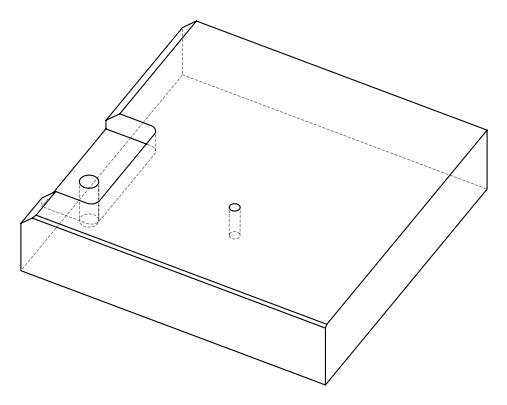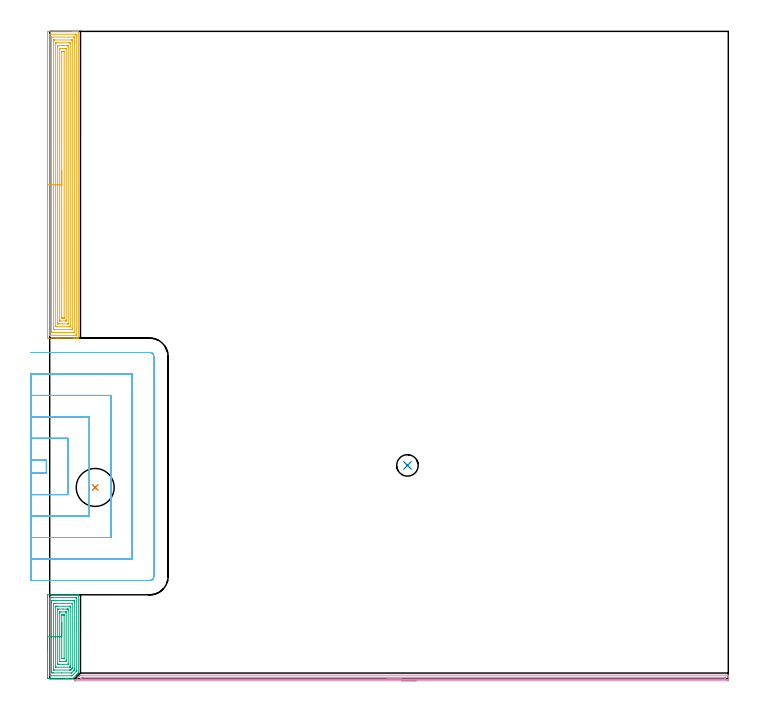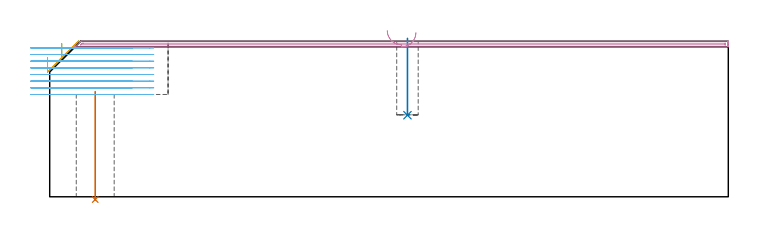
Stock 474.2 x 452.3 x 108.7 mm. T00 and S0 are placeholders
(PLAN: 6 operations, 3 tool changes, 57.5 min)
(1 INDEXABLE_INSERT_DRILL_THROUGH_HOLE_FROM_SOLID | STEP1HOLE | NXT0302_024 | 0.31 min | 59882 mm3)
(2 INDEXABLE_INSERT_DRILL_BLIND_HOLE_FROM_SOLID | STEP1POCKET | NXT0302_001 | 0.22 min | 9082 mm3)
(3 AREA_MILL | FG_CHAMFER_SURFACE | UGT0205_001 | 4.06 min | 15397 mm3)
(4 AREA_MILL_1 | FG_CHAMFER_SURFACE_1 | UGT0205_001 | 7.44 min | 3454 mm3)
(5 AREA_MILL_2 | FG_CHAMFER_SURFACE_2 | UGT0205_001 | 14.06 min | 51401 mm3)
(6 MILL_SLOT | SLOT_PARTIAL_RECTANGULAR | UGT0201_094 | Follow Part, ap 5, ae 75% | 31.44 min | 524879 mm3)
(TOOL NXT0302_024 | Index. Insert Drill 26.5mm [880-D2650L32-03] | D26.5 PA176 FL80 Z2)
(TOOL NXT0302_001 | Index. Insert Drill 15mm [880-D1500L20-05] | D15 PA176 FL75 Z2)
(TOOL UGT0205_001 | Chamfer Mill 20 x 3 x 45 deg. | D20 FL50 Z2)
(TOOL UGT0201_094 | End mill 20 mm | D20 FL38 Z4)
(OP 1 INDEXABLE_INSERT_DRILL_THROUGH_HOLE_FROM_SOLID)
G17 G21 G94 G90
T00 M6
G54
G17 G0 G90 X31.8 Y133.6 S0 M3
G43 Z118.7 H1
G94 G81 G98 Z-1.963 F250. R73.5
G80
M5
M2
(OP 2 INDEXABLE_INSERT_DRILL_BLIND_HOLE_FROM_SOLID)
G17 G21 G94 G90
T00 M6
G54
G17 G0 G90 X250. Y149. S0 M3
G43 Z118.7 H1
G94 G81 G98 Z57. F250. R110.7
G80
M5
M2
(OP 3 AREA_MILL)
G17 G21 G94 G90
T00 M6
G54
G17 G0 G90 X-1.5 Y19.3 S1061 M3
G43 Z118.7 H0
Z97.2
G94 G1 Y19.338 Z96.328 F250.
Y19.452 Z95.464
Y19.641 Z94.612
Y19.903 Z93.78
Y20.237 Z92.974
Y20.64 Z92.2
Y21.108 Z91.464
Y21.64 Z90.772
Y22.229 Z90.129
Y22.872 Z89.54
Y23.564 Z89.008
Y24.3 Z88.54
Y25.074 Z88.137
Y25.88 Z87.803
Y26.712 Z87.541
Y27.564 Z87.352
Y28.428 Z87.238
Y29.3 Z87.2
Y58.088
X-1.496 Y58.439 Z87.202
X-1.491 Y58.59 Z87.205
X-1.334 Y58.6 Z87.362
X15.021 Z103.714
X15.77 Z104.468
X15.908 Z104.607
X19.833 Y58.599 Z108.531
X19.973 Y58.59 Z108.667
X19.999 Y58.536 Z108.698
X20. Y58.533 Z108.699
Y4.055 Z108.7
X19.998 Y3.905 Z108.685
X19.956 Y3.854 Z108.651
X19.904 Y3.803 Z108.602
X19.27 Y3.169 Z107.969
X19.164 Y3.062 Z107.86
X19.057 Y2.957 Z107.757
X18.974 Y2.874 Z107.674
X18.868 Y2.766 Z107.564
X18.761 Y2.661 Z107.46
X18.679 Y2.579 Z107.379
X18.572 Y2.47 Z107.268
X16.204 Y0.104 Z104.901
X16.107 Y0.01 Z104.803
X15.987 Y0. Z104.686
X12.219 Z100.917
X11.469 Z100.163
X1.188 Z89.884
X-1.18 Z87.516
X-1.336 Y0.002 Z87.36
X-1.491 Y0.01 Z87.205
X-1.499 Y0.164 Z87.199
X-1.5 Y0.512 Z87.2
Y29.3
X-0.086 Z88.614
X-0.085 Y56.329 Z88.615
X-0.072 Y56.59 Z88.628
X0.533 Y56.598 Z89.233
X0.816 Y56.599 Z89.516
X1.419 Y56.6 Z90.119
X17.684 Y56.599 Z106.384
X18.291 Y56.597 Z106.991
X18.572 Y56.59 Z107.272
X18.585 Y56.316 Z107.285
Y56.303
X18.586 Y5.827 Z107.286
X18.581 Y4.941 Z107.281
X18.58 Y4.933 Z107.28
X18.578 Y4.929 Z107.278
X15.908 Y2.258 Z104.608
X15.734 Y2.09 Z104.434
X15.67 Y2.032 Z104.37
X15.643 Y2.01 Z104.343
X15.606 Y2.008 Z104.306
X15.304 Y2.001 Z104.004
X0.816 Z89.516
X0.209 Y2.003 Z88.909
X-0.072 Y2.01 Z88.628
X-0.085 Y2.284 Z88.615
Y2.297
X-0.086 Y29.3 Z88.614
X1.328 Z90.028
X1.329 Y53.659 Z90.029
X1.331 Y54.031 Z90.031
X1.335 Y54.545 Z90.035
X1.654 Y54.595 Z90.354
X1.704 Y54.597 Z90.404
X2.536 Y54.6 Z91.236
X15.853 Z104.553
X16.744 Y54.597 Z105.444
X16.796 Y54.592 Z105.496
X17.164 Y54.545 Z105.864
X17.168 Y54.174 Z105.868
X17.171 Y53.659 Z105.871
Y53.285
Y7.224
X17.17 Y6.713 Z105.87
X17.168 Y6.341 Z105.868
X17.164 Y6.083 Z105.864
X17.152 Y5.963 Z105.852
X17.025 Y5.827 Z105.725
X16.912 Y5.712 Z105.612
X16.796 Y5.595 Z105.496
X15.581 Y4.382 Z104.281
X15.251 Y4.055 Z103.951
X15.207 Y4.018 Z103.907
X15.131 Y4.007 Z103.831
X15.075 Y4.001 Z103.775
X8.418 Y4. Z97.118
X2.647 Z91.347
X1.756 Y4.003 Z90.456
X1.704 Y4.008 Z90.404
X1.336 Y4.055 Z90.036
X1.332 Y4.426 Z90.032
X1.329 Y4.941 Z90.029
Y5.315
X1.328 Y29.3 Z90.028
X2.743 Z91.443
Y52.439
X2.745 Y52.53 Z91.445
X2.747 Y52.575 Z91.447
X2.749 Y52.59 Z91.449
X2.771 Y52.595 Z91.471
X3.479 Y52.599 Z92.179
X3.653 Y52.6 Z92.353
X15.195 Y52.599 Z103.895
X15.742 Y52.59 Z104.442
X15.751 Y52.588 Z104.451
X15.753 Y52.577 Z104.453
X15.756 Y52.542 Z104.456
X15.757 Y52.47 Z104.457
Y52.326
Y7.598
X15.754 Y7.231 Z104.454
X15.75 Y7.048 Z104.45
X15.748 Y7.008 Z104.448
X15.727 Y6.984 Z104.427
X15.684 Y6.936 Z104.384
X15.464 Y6.713 Z104.164
X15.242 Y6.491 Z103.942
X15.021 Y6.272 Z103.721
X14.795 Y6.052 Z103.495
X14.753 Y6.013 Z103.453
X14.668 Y6.009 Z103.368
X14.49 Y6.004 Z103.19
X14.133 Y6.001 Z102.833
X13.959 Y6. Z102.659
X3.305 Y6.001 Z92.005
X2.758 Y6.01 Z91.458
X2.749 Y6.012 Z91.449
X2.747 Y6.023 Z91.447
X2.744 Y6.058 Z91.444
X2.743 Y6.129 Z91.443
Y6.274
Y29.3
X4.157 Z92.857
Y50.116
X4.158 Y50.324 Z92.858
X4.162 Y50.535 Z92.862
X4.164 Y50.586 Z92.864
X4.186 Y50.59 Z92.886
X4.246 Y50.595 Z92.946
X4.367 Y50.598 Z93.067
X4.77 Y50.6 Z93.47
X5.255 Z93.955
X14.133 Y50.599 Z102.833
X14.295 Y50.597 Z102.995
X14.322 Y50.594 Z103.022
X14.332 Y50.591 Z103.032
X14.336 Y50.575 Z103.036
X14.34 Y50.465 Z103.04
X14.342 Y50.326 Z103.042
X14.343 Y50.116 Z103.043
Y49.906
Y9.16
X14.342 Y8.484 Z103.042
X14.34 Y8.277 Z103.04
X14.336 Y8.068 Z103.036
X14.308 Y8.019 Z103.008
X14.254 Y8.01 Z102.954
X14.133 Y8.006 Z102.833
X13.729 Y8.001 Z102.429
X4.367 Z93.067
X4.205 Y8.003 Z92.905
X4.178 Y8.006 Z92.878
X4.168 Y8.009 Z92.868
X4.164 Y8.025 Z92.864
X4.16 Y8.135 Z92.86
X4.158 Y8.274 Z92.858
X4.157 Y8.484 Z92.857
Y8.694
Y29.3
X5.571 Z94.271
Y48.344
X5.573 Y48.487 Z94.273
X5.575 Y48.557 Z94.275
X5.577 Y48.584 Z94.277
X5.631 Y48.59 Z94.331
X5.888 Y48.598 Z94.588
X9.438 Y48.6 Z98.138
X12.101 Z100.801
X12.357 Z101.057
X12.614 Y48.598 Z101.314
X12.784 Y48.595 Z101.484
X12.915 Y48.59 Z101.615
X12.922 Y48.533 Z101.622
X12.925 Y48.344 Z101.625
X12.928 Y47.775 Z101.628
Y10.256
X12.927 Y10.113 Z101.627
X12.925 Y10.043 Z101.625
X12.923 Y10.016 Z101.623
X12.869 Y10.01 Z101.569
X12.612 Y10.002 Z101.312
X9.062 Y10. Z97.762
X6.399 Z95.099
X6.143 Z94.843
X5.886 Y10.002 Z94.586
X5.716 Y10.005 Z94.416
X5.585 Y10.01 Z94.285
X5.578 Y10.067 Z94.278
X5.575 Y10.256 Z94.275
X5.572 Y10.825 Z94.272
X5.571 Y29.3 Z94.271
X6.985 Z95.685
Y45.732
X6.991 Y46.573 Z95.691
X6.992 Y46.587 Z95.692
X7.008 Y46.595 Z95.708
X7.031 Y46.597 Z95.731
X7.891 Y46.6 Z96.591
X11.469 Y46.599 Z100.169
X11.496 Y46.595 Z100.196
X11.509 Y46.59 Z100.209
X11.512 Y46.586 Z100.212
X11.513 Y46.573 Z100.213
X11.514 Y46.528 Z100.214
Y12.868
X11.509 Y12.027 Z100.209
X11.508 Y12.013 Z100.208
X11.492 Y12.005 Z100.192
X11.469 Y12.003 Z100.169
X10.609 Y12. Z99.309
X7.031 Y12.001 Z95.731
X7.004 Y12.005 Z95.704
X6.991 Y12.01 Z95.691
X6.988 Y12.014 Z95.688
X6.987 Y12.027 Z95.687
X6.986 Y12.072 Z95.686
X6.985 Y29.3 Z95.685
X8.4 Z97.1
Y44.321
X8.401 Y44.456 Z97.101
X8.405 Y44.564 Z97.105
X8.407 Y44.589 Z97.107
X8.421 Y44.592 Z97.121
X8.463 Y44.595 Z97.163
X8.806 Y44.599 Z97.506
X9.008 Y44.6 Z97.708
X9.694 Z98.394
X9.896 Z98.596
X10.045 Y44.597 Z98.745
X10.082 Y44.593 Z98.782
X10.094 Y44.59 Z98.794
X10.096 Y44.582 Z98.796
X10.098 Y44.551 Z98.798
X10.1 Y44.396 Z98.8
Y14.279
X10.098 Y14.144 Z98.798
X10.095 Y14.037 Z98.795
X10.093 Y14.011 Z98.793
X10.079 Y14.008 Z98.779
X10.037 Y14.005 Z98.737
X9.694 Y14.001 Z98.394
X9.492 Y14. Z98.192
X8.806 Z97.506
X8.604 Z97.304
X8.455 Y14.003 Z97.155
X8.418 Y14.007 Z97.118
X8.406 Y14.01 Z97.106
X8.404 Y14.018 Z97.104
X8.402 Y14.049 Z97.102
X8.4 Y14.204 Z97.1
Y29.3
Y30.172 Z97.138
Y31.036 Z97.251
Y31.888 Z97.44
Y32.72 Z97.703
Y33.526 Z98.036
Y34.3 Z98.439
Y35.036 Z98.908
Y35.728 Z99.439
Y36.371 Z100.028
Y36.96 Z100.672
Y37.492 Z101.364
Y37.96 Z102.1
Y38.363 Z102.873
Y38.697 Z103.679
Y38.959 Z104.511
Y39.148 Z105.363
Y39.262 Z106.228
Y39.3 Z107.1
G0 Z118.7
M5
M2
(OP 4 AREA_MILL_1)
G17 G21 G94 G90
T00 M6
G54
G17 G0 G90 X255.9 Y-1.5 S1061 M3
G43 Z118.7 H0
Z114.8
G94 G1 X255.862 Z113.928 F250.
X255.748 Z113.063
X255.559 Z112.212
X255.297 Z111.38
X254.963 Z110.574
X254.56 Z109.8
X254.091 Z109.064
X253.56 Z108.372
X252.971 Z107.729
X252.328 Z107.139
X251.636 Z106.608
X250.9 Z106.14
X250.126 Z105.737
X249.32 Z105.403
X248.488 Z105.141
X247.636 Z104.952
X246.772 Z104.838
X245.9 Z104.8
X17.695
X17.616 Y-1.497 Z104.802
X17.614 Y-1.495 Z104.803
X17.616 Y-1.483 Z104.815
X18.208 Y-0.892 Z105.408
X20.888 Y1.788 Z108.088
X21.244 Y2.145 Z108.444
X21.482 Y2.384 Z108.68
X21.488 Y2.39 Z108.685
X21.504 Y2.394 Z108.688
X21.783 Y2.4 Z108.7
X474.035
X474.194 Y2.399 Z108.69
X474.196 Y2.398 Z108.689
X474.199 Y2.34 Z108.631
X474.2 Y1.948 Z108.248
Y1.557 Z107.856
Y0.896 Z107.192
Y-0.327 Z105.97
X474.199 Y-0.889 Z105.405
X474.198 Y-1.495 Z104.8
X474.196 Y-1.497 Z104.799
X473.588 Y-1.5 Z104.8
X245.9
Y-0.086 Z106.214
X21.783
X21.694 Y-0.085 Z106.215
X21.516 Y-0.081 Z106.219
X21.481 Y-0.079 Z106.221
X21.489 Y-0.067 Z106.233
X21.516 Y-0.036 Z106.264
X21.553 Y0.004 Z106.304
X21.668 Y0.119 Z106.419
X21.783 Y0.234 Z106.534
X22.115 Y0.564 Z106.864
X22.453 Y0.896 Z107.196
X22.529 Y0.967 Z107.267
X22.593 Y0.98 Z107.28
X22.676 Y0.981 Z107.281
X23.48 Y0.986 Z107.286
X23.569
X471.892 Y0.985 Z107.285
X472.07 Y0.982 Z107.282
X472.182 Y0.979 Z107.279
X472.19 Y0.952 Z107.252
X472.194 Y0.896 Z107.196
X472.199 Y0.5 Z106.8
Y0.004 Z106.304
X472.198 Y-0.046 Z106.254
X472.195 Y-0.07 Z106.23
X472.192 Y-0.077 Z106.223
X472.159 Y-0.079 Z106.221
X471.981 Y-0.085 Z106.215
X471.892 Y-0.086 Z106.214
X471.803
X245.9
X245.028 Z106.252
X244.163 Z106.366
X243.312 Z106.555
X242.48 Z106.817
X241.674 Z107.151
X240.9 Z107.554
X240.164 Z108.023
X239.472 Z108.554
X238.829 Z109.143
X238.24 Z109.786
X237.708 Z110.478
X237.24 Z111.214
X236.837 Z111.988
X236.503 Z112.794
X236.241 Z113.626
X236.052 Z114.478
X235.938 Z115.343
X235.9 Z116.214
G0 Z118.7
M5
M2
(OP 5 AREA_MILL_2)
G17 G21 G94 G90
T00 M6
G54
G17 G0 G90 X-1.5 Y335.1 S1061 M3
G43 Z118.7 H0
Z97.2
G94 G1 Y335.138 Z96.328 F250.
Y335.252 Z95.464
Y335.441 Z94.612
Y335.703 Z93.78
Y336.037 Z92.974
Y336.44 Z92.2
Y336.909 Z91.464
Y337.44 Z90.772
Y338.029 Z90.129
Y338.672 Z89.54
Y339.364 Z89.008
Y340.1 Z88.54
Y340.874 Z88.137
Y341.68 Z87.803
Y342.512 Z87.541
Y343.364 Z87.352
Y344.228 Z87.238
Y345.1 Z87.2
Y451.351
X-1.499 Y451.7 Z87.201
X-1.493 Y452.237 Z87.204
X-1.491 Y452.292 Z87.206
X-0.96 Y452.3 Z87.737
X16.199 Z104.894
X16.796 Z105.49
X17.378 Z106.075
X17.684 Z106.38
X18.266 Z106.962
X18.572 Z107.267
X19.184 Z107.883
X19.46 Z108.159
X19.628 Z108.327
X19.968 Y452.292 Z108.66
X19.997 Y452.29 Z108.688
X20. Y452.146 Z108.7
Y238.051
X20.003 Y237.946 Z108.697
X19.971 Y237.922 Z108.664
X19.948 Y237.91 Z108.64
X19.627 Y237.9 Z108.326
X19.184 Z107.884
X18.572 Z107.267
X17.378 Z106.075
X16.796 Z105.49
X5.553 Z94.251
X-0.96 Y237.901 Z87.737
X-1.18 Y237.903 Z87.517
X-1.492 Y237.908 Z87.206
X-1.494 Y237.963 Z87.204
X-1.498 Y238.5 Z87.202
X-1.5 Y239.043 Z87.2
Y345.1
X-0.086 Z88.614
X-0.085 Y449.93 Z88.615
X-0.072 Y450.29 Z88.628
X0.435 Y450.299 Z89.135
X17.684 Y450.3 Z106.384
X18.191 Y450.299 Z106.891
X18.572 Y450.29 Z107.272
X18.585 Y449.916 Z107.285
X18.586 Y449.902 Z107.286
X18.585 Y240.27 Z107.285
X18.572 Y239.91 Z107.272
X18.065 Y239.901 Z106.765
X0.816 Y239.9 Z89.516
X0.309 Y239.901 Z89.009
X-0.072 Y239.91 Z88.628
X-0.085 Y240.284 Z88.615
X-0.086 Y240.298 Z88.614
Y345.1
X1.328 Z90.028
X1.329 Y448.132 Z90.029
X1.33 Y448.226 Z90.03
X1.332 Y448.272 Z90.032
X1.334 Y448.287 Z90.034
X1.37 Y448.291 Z90.07
X1.538 Y448.299 Z90.238
X16.796 Y448.3 Z105.496
X16.963 Y448.298 Z105.663
X17.075 Y448.295 Z105.775
X17.159 Y448.29 Z105.859
X17.165 Y448.256 Z105.865
X17.167 Y448.132 Z105.867
X17.171 Y447.756 Z105.871
Y242.068
X17.17 Y241.974 Z105.87
X17.168 Y241.928 Z105.868
X17.166 Y241.913 Z105.866
X17.13 Y241.909 Z105.83
X16.962 Y241.901 Z105.662
X1.704 Y241.9 Z90.404
X1.536 Y241.902 Z90.236
X1.425 Y241.905 Z90.125
X1.341 Y241.91 Z90.041
X1.335 Y241.944 Z90.035
X1.333 Y242.068 Z90.033
X1.329 Y242.444 Z90.029
X1.328 Y345.1 Z90.028
X2.743 Z91.443
Y445.456
X2.748 Y446.191 Z91.448
X2.751 Y446.29 Z91.451
X2.849 Y446.294 Z91.549
X3.059 Y446.298 Z91.759
X3.479 Y446.3 Z92.179
X15.068 Z103.768
X15.458 Y446.298 Z104.158
X15.653 Y446.294 Z104.353
X15.745 Y446.29 Z104.445
X15.75 Y446.227 Z104.45
X15.756 Y445.609 Z104.456
X15.757 Y445.456 Z104.457
Y244.744
X15.752 Y244.01 Z104.452
X15.749 Y243.91 Z104.449
X15.651 Y243.906 Z104.351
X15.441 Y243.902 Z104.141
X15.021 Y243.9 Z103.721
X3.432 Z92.132
X3.042 Y243.902 Z91.742
X2.847 Y243.906 Z91.547
X2.755 Y243.91 Z91.455
X2.75 Y243.973 Z91.45
X2.744 Y244.591 Z91.444
X2.743 Y244.744 Z91.443
Y345.1
X4.157 Z92.857
Y443.883
X4.158 Y444.094 Z92.858
X4.161 Y444.235 Z92.861
X4.164 Y444.281 Z92.864
X4.174 Y444.29 Z92.874
X4.211 Y444.294 Z92.911
X4.367 Y444.298 Z93.067
X4.63 Y444.3 Z93.33
X5.255 Z93.955
X13.508 Y444.299 Z102.208
X14.133 Y444.293 Z102.833
X14.334 Y444.29 Z103.034
X14.34 Y443.883 Z103.04
X14.342 Y443.672 Z103.042
X14.343 Y246.317 Z103.043
X14.342 Y246.106 Z103.042
X14.339 Y245.966 Z103.039
X14.336 Y245.92 Z103.036
X14.326 Y245.91 Z103.026
X14.289 Y245.906 Z102.989
X14.133 Y245.902 Z102.833
X13.87 Y245.9 Z102.57
X13.245 Z101.945
X4.992 Y245.901 Z93.692
X4.367 Y245.907 Z93.067
X4.166 Y245.91 Z92.866
X4.16 Y246.317 Z92.86
X4.158 Y246.528 Z92.858
X4.157 Y345.1 Z92.857
X5.571 Z94.271
X5.572 Y442.175 Z94.272
X5.573 Y442.246 Z94.273
X5.576 Y442.281 Z94.276
X5.577 Y442.29 Z94.277
X5.596 Y442.292 Z94.296
X5.734 Y442.298 Z94.434
X9.284 Y442.3 Z97.984
X11.947 Z100.647
X12.357 Y442.299 Z101.057
X12.838 Y442.297 Z101.538
X12.913 Y442.29 Z101.613
X12.922 Y442.285 Z101.622
X12.925 Y442.262 Z101.625
X12.927 Y442.207 Z101.627
X12.928 Y441.888 Z101.628
X12.929 Y441.313 Z101.629
X12.928 Y248.025 Z101.628
X12.927 Y247.954 Z101.627
X12.924 Y247.919 Z101.624
X12.923 Y247.91 Z101.623
X12.904 Y247.908 Z101.604
X12.766 Y247.902 Z101.466
X9.217 Y247.9 Z97.917
X6.553 Z95.253
X6.143 Y247.901 Z94.843
X5.662 Y247.903 Z94.362
X5.587 Y247.91 Z94.287
X5.578 Y247.915 Z94.278
X5.575 Y247.938 Z94.275
X5.573 Y247.993 Z94.273
X5.571 Y248.312 Z94.271
Y248.887
Y345.1
X6.985 Z95.685
X6.986 Y440.149 Z95.686
X6.987 Y440.194 Z95.687
X6.992 Y440.277 Z95.692
X7.031 Y440.29 Z95.731
X7.723 Y440.299 Z96.423
X11.274 Y440.3 Z99.974
X11.47 Y440.298 Z100.17
X11.497 Y440.295 Z100.197
X11.508 Y440.291 Z100.208
X11.511 Y440.239 Z100.211
X11.514 Y440.149 Z100.214
X11.515 Y440.104 Z100.215
X11.514 Y250.051 Z100.214
X11.513 Y250.006 Z100.213
X11.508 Y249.923 Z100.208
X11.47 Y249.91 Z100.17
X10.777 Y249.901 Z99.477
X7.226 Y249.9 Z95.926
X7.031 Y249.902 Z95.731
X7.003 Y249.905 Z95.703
X6.992 Y249.909 Z95.692
X6.989 Y249.961 Z95.689
X6.986 Y250.051 Z95.686
X6.985 Y250.097 Z95.685
Y345.1
X8.4 Z97.1
Y437.835
X8.404 Y438.244 Z97.104
X8.407 Y438.29 Z97.107
X8.427 Y438.294 Z97.127
X8.48 Y438.298 Z97.18
X8.589 Y438.3 Z97.289
X8.806 Z97.506
X9.694 Z98.394
X9.714 Y438.299 Z98.414
X10.094 Y438.275 Z98.794
X10.097 Y438.167 Z98.797
X10.1 Y437.912 Z98.8
Y252.365
X10.096 Y251.956 Z98.796
X10.093 Y251.91 Z98.793
X10.073 Y251.906 Z98.773
X10.02 Y251.902 Z98.72
X9.911 Y251.9 Z98.611
X9.694 Z98.394
X8.806 Z97.506
X8.786 Y251.901 Z97.486
X8.406 Y251.925 Z97.106
X8.403 Y252.033 Z97.103
X8.4 Y252.288 Z97.1
Y345.1
Y345.972 Z97.138
Y346.837 Z97.251
Y347.688 Z97.44
Y348.52 Z97.703
Y349.326 Z98.036
Y350.1 Z98.439
Y350.836 Z98.908
Y351.528 Z99.439
Y352.171 Z100.028
Y352.76 Z100.672
Y353.292 Z101.364
Y353.76 Z102.1
Y354.163 Z102.873
Y354.497 Z103.679
Y354.759 Z104.511
Y354.948 Z105.363
Y355.062 Z106.228
Y355.1 Z107.1
G0 Z118.7
M5
M2
(OP 6 MILL_SLOT)
G17 G21 G94 G90
T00 M6
G54
G17 G0 G90 X-13. Y143.6 S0 M3
G43 Z118.7 H0
Z104.05
G94 G1 X-10. F250.
X-2.3 F500.
Y152.9
X-10.
X-13. F250.
Y128.6
X-10.
X12.7 F500.
Y167.9
X-10.
X-13. F250.
Y113.6
X-10.
X27.7 F500.
Y182.9
X-10.
X-13. F250.
Y98.6
X-10.
X42.7 F500.
Y197.9
X-10.
X-13. F250.
Y83.6
X-10.
X57.7 F500.
Y212.9
X-10.
X-13. F250.
Y68.6
X-10.
X70. F500.
G3 X72.7 Y71.3 R2.7
G1 Y225.2
G3 X70. Y227.9 R2.7
G1 X-10.
X-13. F250.
G0 Y143.6 Z99.4
G1 X-10.
X-2.3 F500.
Y152.9
X-10.
X-13. F250.
Y128.6
X-10.
X12.7 F500.
Y167.9
X-10.
X-13. F250.
Y113.6
X-10.
X27.7 F500.
Y182.9
X-10.
X-13. F250.
Y98.6
X-10.
X42.7 F500.
Y197.9
X-10.
X-13. F250.
Y83.6
X-10.
X57.7 F500.
Y212.9
X-10.
X-13. F250.
Y68.6
X-10.
X70. F500.
G3 X72.7 Y71.3 R2.7
G1 Y225.2
G3 X70. Y227.9 R2.7
G1 X-10.
X-13. F250.
G0 Y143.6 Z94.75
G1 X-10.
X-2.3 F500.
Y152.9
X-10.
X-13. F250.
Y128.6
X-10.
X12.7 F500.
Y167.9
X-10.
X-13. F250.
Y113.6
X-10.
X27.7 F500.
Y182.9
X-10.
X-13. F250.
Y98.6
X-10.
X42.7 F500.
Y197.9
X-10.
X-13. F250.
Y83.6
X-10.
X57.7 F500.
Y212.9
X-10.
X-13. F250.
Y68.6
X-10.
X70. F500.
G3 X72.7 Y71.3 R2.7
G1 Y225.2
G3 X70. Y227.9 R2.7
G1 X-10.
X-13. F250.
G0 Y143.6 Z90.1
G1 X-10.
X-2.3 F500.
Y152.9
X-10.
X-13. F250.
Y128.6
X-10.
X12.7 F500.
Y167.9
X-10.
X-13. F250.
Y113.6
X-10.
X27.7 F500.
Y182.9
X-10.
X-13. F250.
Y98.6
X-10.
X42.7 F500.
Y197.9
X-10.
X-13. F250.
Y83.6
X-10.
X57.7 F500.
Y212.9
X-10.
X-13. F250.
Y68.6
X-10.
X70. F500.
G3 X72.7 Y71.3 R2.7
G1 Y225.2
G3 X70. Y227.9 R2.7
G1 X-10.
X-13. F250.
G0 Y143.6 Z85.45
G1 X-10.
X-2.3 F500.
Y152.9
X-10.
X-13. F250.
Y128.6
X-10.
X12.7 F500.
Y167.9
X-10.
X-13. F250.
Y113.6
X-10.
X27.7 F500.
Y182.9
X-10.
X-13. F250.
Y98.6
X-10.
X42.7 F500.
Y197.9
X-10.
X-13. F250.
Y83.6
X-10.
X57.7 F500.
Y212.9
X-10.
X-13. F250.
Y68.6
X-10.
X70. F500.
G3 X72.7 Y71.3 R2.7
G1 Y225.2
G3 X70. Y227.9 R2.7
G1 X-10.
X-13. F250.
G0 Y143.6 Z80.8
G1 X-10.
X-2.3 F500.
Y152.9
X-10.
X-13. F250.
Y128.6
X-10.
X12.7 F500.
Y167.9
X-10.
X-13. F250.
Y113.6
X-10.
X27.7 F500.
Y182.9
X-10.
X-13. F250.
Y98.6
X-10.
X42.7 F500.
Y197.9
X-10.
X-13. F250.
Y83.6
X-10.
X57.7 F500.
Y212.9
X-10.
X-13. F250.
Y68.6
X-10.
X70. F500.
G3 X72.7 Y71.3 R2.7
G1 Y225.2
G3 X70. Y227.9 R2.7
G1 X-10.
X-13. F250.
G0 Y143.6 Z76.15
G1 X-10.
X-2.3 F500.
Y152.9
X-10.
X-13. F250.
Y128.6
X-10.
X12.7 F500.
Y167.9
X-10.
X-13. F250.
Y113.6
X-10.
X27.7 F500.
Y182.9
X-10.
X-13. F250.
Y98.6
X-10.
X42.7 F500.
Y197.9
X-10.
X-13. F250.
Y83.6
X-10.
X57.7 F500.
Y212.9
X-10.
X-13. F250.
Y68.6
X-10.
X70. F500.
G3 X72.7 Y71.3 R2.7
G1 Y225.2
G3 X70. Y227.9 R2.7
G1 X-10.
X-13. F250.
G0 Y143.6 Z71.5
G1 X-10.
X-2.3 F500.
Y152.9
X-10.
X-13. F250.
Y128.6
X-10.
X12.7 F500.
Y167.9
X-10.
X-13. F250.
Y113.6
X-10.
X27.7 F500.
Y182.9
X-10.
X-13. F250.
Y98.6
X-10.
X42.7 F500.
Y197.9
X-10.
X-13. F250.
Y83.6
X-10.
X57.7 F500.
Y212.9
X-10.
X-13. F250.
Y68.6
X-10.
X70. F500.
G3 X72.7 Y71.3 R2.7
G1 Y225.2
G3 X70. Y227.9 R2.7
G1 X-10.
X-13. F250.
G0 Z118.7
M5
M2
